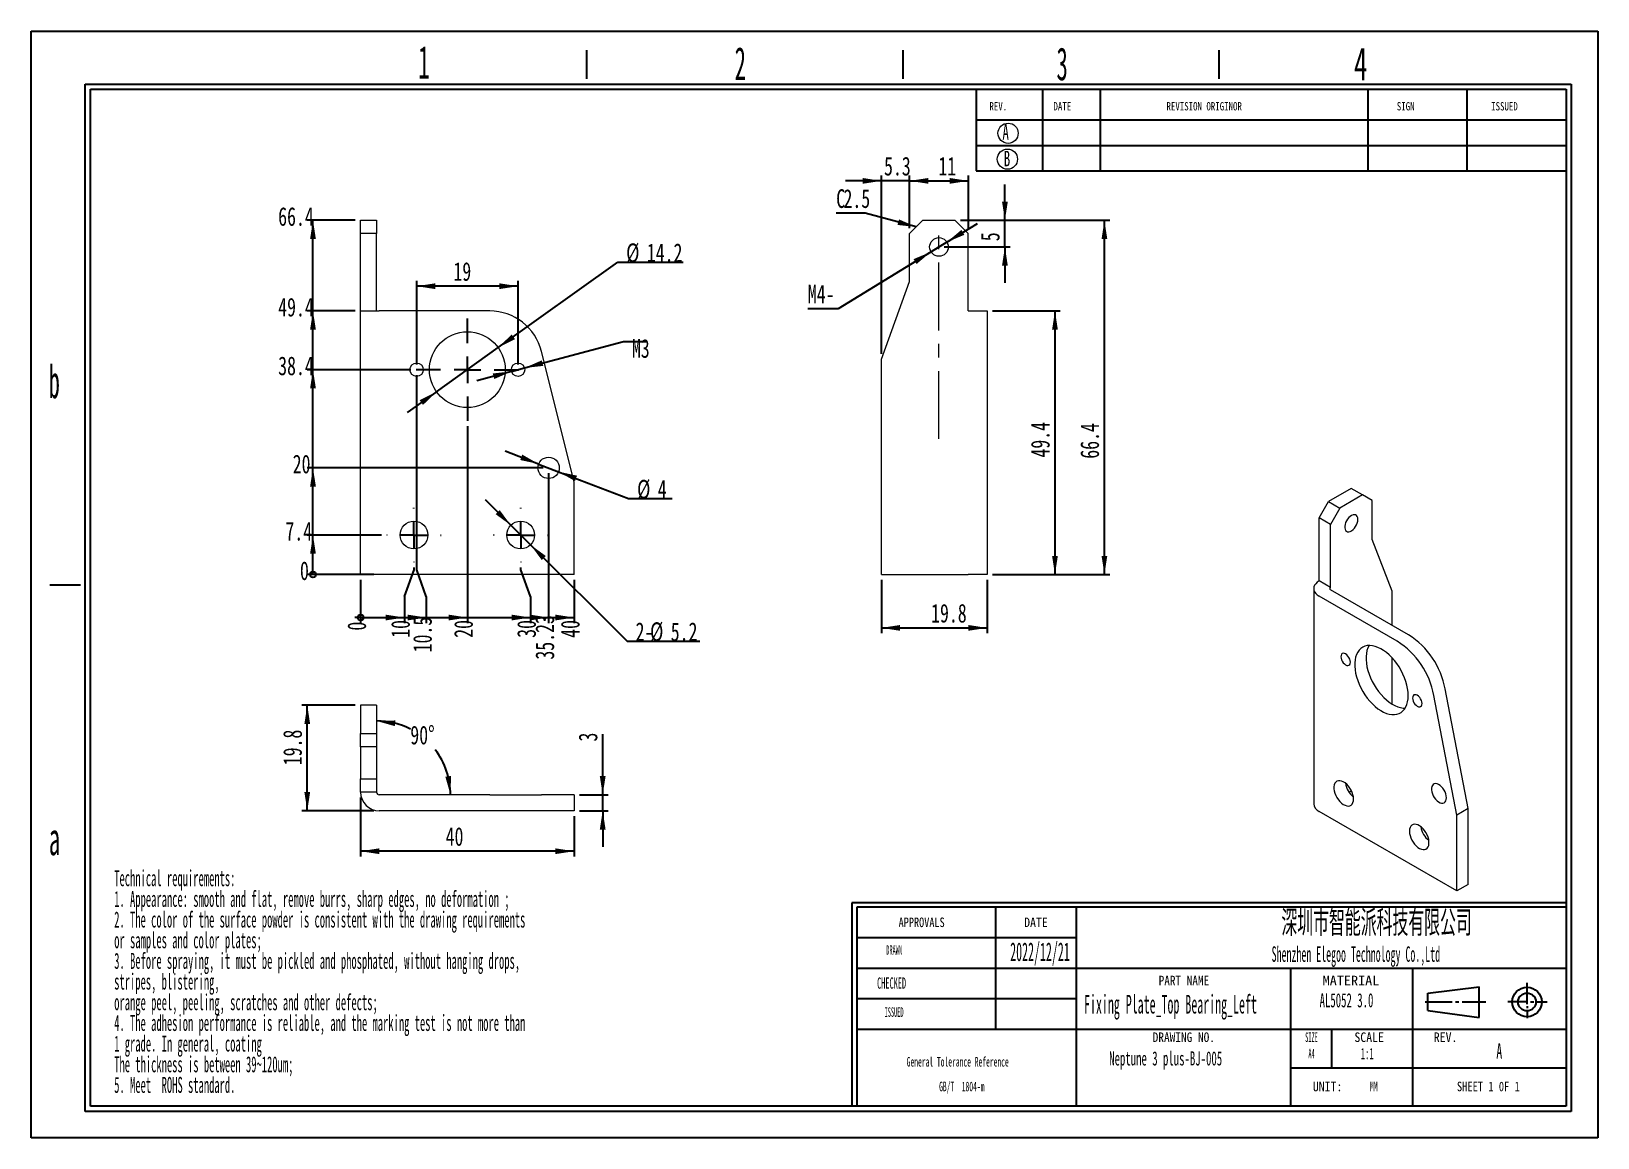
# Model space of a CAD drawing. Header units: millimetres. Extents: x 2 to 295, y 1 to 209.
import ezdxf

# ---------------------------------------------------------------- set-up
doc = ezdxf.new("R2010")
doc.units = ezdxf.units.MM
doc.linetypes.add('CENTERX2', pattern=[20.32, 12.7, -2.54, 2.54, -2.54])
doc.layers.add('SLD-0', color=179, linetype='Continuous')
doc.styles.add('SLDTEXTSTYLE0', font='TXT', dxfattribs={"width": 0.56})
doc.styles.add('SLDTEXTSTYLE1', font='TXT', dxfattribs={"width": 0.469})
doc.styles.add('SLDTEXTSTYLE10', font='TXT', dxfattribs={"width": 1.089})
doc.styles.add('SLDTEXTSTYLE11', font='TXT', dxfattribs={"width": 0.56, "bigfont": 'bigfont'})
doc.styles.add('SLDTEXTSTYLE12', font='TXT', dxfattribs={"width": 0.805625})
doc.styles.add('SLDTEXTSTYLE13', font='TXT', dxfattribs={"width": 0.7})
doc.styles.add('SLDTEXTSTYLE2', font='TXT', dxfattribs={"width": 0.484})
doc.styles.add('SLDTEXTSTYLE3', font='TXT', dxfattribs={"width": 0.40535})
doc.styles.add('SLDTEXTSTYLE4', font='TXT', dxfattribs={"width": 0.6})
doc.styles.add('SLDTEXTSTYLE5', font='TXT', dxfattribs={"width": 0.5025})
doc.styles.add('SLDTEXTSTYLE6', font='TXT', dxfattribs={"width": 0.9075})
doc.styles.add('SLDTEXTSTYLE7', font='TXT', dxfattribs={"width": 0.870455})
doc.styles.add('SLDTEXTSTYLE8', font='TXT', dxfattribs={"width": 0.7865})
doc.styles.add('SLDTEXTSTYLE9', font='TXT', dxfattribs={"width": 0.862222})
doc.dimstyles.new('SLDDIMSTYLE0', dxfattribs={"dimtxt": 3.5, "dimasz": 0.358974, "dimexe": 0, "dimexo": 0.0625, "dimgap": 0.875, "dimtad": 0, "dimtih": 1, "dimtoh": 1, "dimdec": 0, "dimrnd": 1e-09, "dimdsep": 46, "dimtxsty": 'SLDTEXTSTYLE1', "dimblk1": 'ORIGIN', "dimblk2": 'ORIGIN', "dimsah": 1, "dimcen": 0.09, "dimadec": 0, "dimazin": 2, "dimtfac": 1, "dimtdec": 0, "dimtofl": 0, "dimtmove": 0, "dimatfit": 3, "dimldrblk": 'ORIGIN', "dimfxl": 0, "dimfrac": 2, "dimtolj": 1, "dimtzin": 12, "dimarcsym": 0})
doc.dimstyles.new('SLDDIMSTYLE1', dxfattribs={"dimtxt": 3.5, "dimasz": 3.5, "dimexe": 0, "dimexo": 0.0625, "dimgap": 0.875, "dimtad": 0, "dimtih": 1, "dimtoh": 1, "dimrnd": 1e-09, "dimzin": 12, "dimdsep": 46, "dimtxsty": 'SLDTEXTSTYLE1', "dimsah": 1, "dimcen": 0.09, "dimadec": 0, "dimazin": 3, "dimtfac": 1, "dimtofl": 0, "dimtmove": 0, "dimatfit": 3, "dimfxl": 0, "dimfrac": 2, "dimtolj": 1, "dimtzin": 12, "dimarcsym": 0})
doc.dimstyles.new('SLDDIMSTYLE2', dxfattribs={"dimtxt": 3.5, "dimasz": 3.5, "dimexe": 0, "dimexo": 0.0625, "dimgap": 0.875, "dimtad": 0, "dimtih": 1, "dimtoh": 1, "dimrnd": 1e-09, "dimzin": 12, "dimdsep": 46, "dimtxsty": 'SLDTEXTSTYLE1', "dimsah": 1, "dimcen": 0, "dimadec": 0, "dimazin": 3, "dimtfac": 1, "dimtmove": 0, "dimatfit": 3, "dimfxl": 0, "dimfrac": 2, "dimtolj": 1, "dimtzin": 12, "dimarcsym": 0})
doc.dimstyles.new('SLDDIMSTYLE3', dxfattribs={"dimtxt": 3.5, "dimasz": 3.5, "dimexe": 0, "dimexo": 0.0625, "dimgap": 0.875, "dimtad": 2, "dimrnd": 1e-09, "dimzin": 12, "dimdsep": 46, "dimtxsty": 'SLDTEXTSTYLE1', "dimsah": 1, "dimcen": 0.09, "dimadec": 0, "dimazin": 3, "dimtfac": 1, "dimtofl": 0, "dimtmove": 0, "dimatfit": 3, "dimfxl": 0, "dimfrac": 2, "dimtolj": 1, "dimtzin": 12, "dimarcsym": 0})
doc.dimstyles.new('SLDDIMSTYLE4', dxfattribs={"dimtxt": 3.5, "dimasz": 3.5, "dimexe": 0, "dimexo": 0.0625, "dimgap": 0.875, "dimtad": 2, "dimrnd": 1e-09, "dimzin": 12, "dimdsep": 46, "dimtxsty": 'SLDTEXTSTYLE1', "dimsah": 1, "dimcen": 0.09, "dimadec": 0, "dimazin": 3, "dimtfac": 1, "dimtmove": 0, "dimatfit": 0, "dimfxl": 0, "dimfrac": 2, "dimtolj": 1, "dimtzin": 12, "dimarcsym": 0})
doc.dimstyles.new('SLDDIMSTYLE5', dxfattribs={"dimtxt": 3.5, "dimasz": 3.5, "dimexe": 0, "dimexo": 0.0625, "dimgap": 0.875, "dimtad": 0, "dimtih": 1, "dimtoh": 1, "dimdec": 4, "dimzin": 12, "dimdsep": 46, "dimtxsty": 'SLDTEXTSTYLE1', "dimsah": 1, "dimcen": 0.09, "dimadec": 1, "dimazin": 3, "dimtfac": 1, "dimtdec": 1, "dimtofl": 0, "dimtmove": 0, "dimatfit": 3, "dimfxl": 0, "dimfrac": 2, "dimtolj": 1, "dimtzin": 12, "dimarcsym": 0})
doc.dimstyles.new('SLDDIMSTYLE6', dxfattribs={"dimtxt": 3.5, "dimasz": 3.5, "dimexe": 0, "dimexo": 0.0625, "dimgap": 0.875, "dimtad": 0, "dimtih": 1, "dimtoh": 1, "dimrnd": 1e-09, "dimzin": 12, "dimdsep": 46, "dimtxsty": 'SLDTEXTSTYLE1', "dimsah": 1, "dimcen": 0, "dimadec": 0, "dimazin": 3, "dimtfac": 1, "dimtmove": 0, "dimatfit": 3, "dimfxl": 0, "dimfrac": 2, "dimtolj": 1, "dimtzin": 12, "dimarcsym": 0})

# ---------------------------------------------------------------- blocks, each defined once
blk = doc.blocks.new('SW_NOTE_0')
at = {"layer": 'SLD-0', "color": 0, "char_height": 3, "attachment_point": 1, "style": 'SLDTEXTSTYLE2'}
for s, insert in [('Technical requirements:', (0, 3.87)), ('1. Appearance: smooth and flat, remove burrs, sharp edges, no deformation ;', (0, -0.01)), ('2. The color of the surface powder is consistent with the drawing requirements', (0, -3.88)), ('or samples and color plates;', (0, -7.76)), ('3. Before spraying, it must be pickled and phosphated, without hanging drops,', (0, -11.63)), ('stripes, blistering,', (0, -15.51)), ('orange peel, peeling, scratches and other defects;', (0, -19.38)), ('4. The adhesion performance is reliable, and the marking test is not more than', (0, -23.26)), ('1 grade. In general, coating', (0, -27.13)), ('The thickness is between 39~120um;', (0, -31.01)), ('5. Meet  ROHS standard.', (0, -34.88))]:
    blk.add_mtext(s, dxfattribs=dict(at, insert=insert))
blk = doc.blocks.new('SW_NOTE_1')
at = {"layer": 'SLD-0', "color": 0, "char_height": 1.7927, "attachment_point": 2, "style": 'SLDTEXTSTYLE2'}
for s, insert in [('General Tolerance Reference', (12.75, 2.31)), ('GB/T  1804-m', (13.51, -2.32))]:
    blk.add_mtext(s, dxfattribs=dict(at, insert=insert))
blk = doc.blocks.new('_ORIGIN')
at = {"color": 0, "linetype": 'ByBlock', "lineweight": -2}
blk.add_line((0, 0), (-1, 0), dxfattribs=at)
blk.add_circle((0, 0), 0.5, dxfattribs=at)
blk = doc.blocks.new('_D')
at = {"layer": 'SLD-0'}
blk.add_line((65.8, 106.85), (53.3, 106.85), dxfattribs=at)
at = {"layer": 'SLD-0', "xscale": 1.076923076923077, "yscale": 1.076923076923077}
blk.add_blockref('_ORIGIN', (54.37, 106.85), dxfattribs=at)
at = {"layer": 'SLD-0', "insert": (51.93, 109.32), "char_height": 3.5, "attachment_point": 1, "style": 'SLDTEXTSTYLE13'}
blk.add_mtext('0', dxfattribs=at)
blk = doc.blocks.new('_D_1')
at = {"layer": 'SLD-0'}
for p, q in [((67.2, 114.25), (53.3, 114.25)), ((54.37, 106.85), (54.37, 114.25))]:
    blk.add_line(p, q, dxfattribs=at)
blk.add_solid([(54.37, 114.25), (53.83, 110.75), (54.91, 110.75)], dxfattribs=at)
at = {"layer": 'SLD-0', "insert": (49.21, 116.72), "char_height": 3.5, "attachment_point": 1, "style": 'SLDTEXTSTYLE13'}
blk.add_mtext('7.4', dxfattribs=at)
blk = doc.blocks.new('_D_2')
at = {"layer": 'SLD-0'}
for p, q in [((97.52, 126.85), (53.3, 126.85)), ((54.37, 114.25), (54.37, 126.85))]:
    blk.add_line(p, q, dxfattribs=at)
blk.add_solid([(54.37, 126.85), (53.83, 123.35), (54.91, 123.35)], dxfattribs=at)
at = {"layer": 'SLD-0', "insert": (50.57, 129.32), "char_height": 3.5, "attachment_point": 1, "style": 'SLDTEXTSTYLE13'}
blk.add_mtext('20', dxfattribs=at)
blk = doc.blocks.new('_D_3')
at = {"layer": 'SLD-0'}
for p, q in [((72.7, 145.25), (53.3, 145.25)), ((54.37, 126.85), (54.37, 145.25))]:
    blk.add_line(p, q, dxfattribs=at)
blk.add_solid([(54.37, 145.25), (53.83, 141.75), (54.91, 141.75)], dxfattribs=at)
at = {"layer": 'SLD-0', "insert": (47.85, 147.72), "char_height": 3.5, "attachment_point": 1, "style": 'SLDTEXTSTYLE13'}
blk.add_mtext('38.4', dxfattribs=at)
blk = doc.blocks.new('_D_4')
at = {"layer": 'SLD-0'}
for p, q in [((62.3, 156.25), (53.3, 156.25)), ((54.37, 145.25), (54.37, 156.25))]:
    blk.add_line(p, q, dxfattribs=at)
blk.add_solid([(54.37, 156.25), (53.83, 152.75), (54.91, 152.75)], dxfattribs=at)
at = {"layer": 'SLD-0', "insert": (47.85, 158.72), "char_height": 3.5, "attachment_point": 1, "style": 'SLDTEXTSTYLE13'}
blk.add_mtext('49.4', dxfattribs=at)
blk = doc.blocks.new('_D_5')
at = {"layer": 'SLD-0'}
for p, q in [((62.3, 173.25), (53.3, 173.25)), ((54.37, 156.25), (54.37, 173.25))]:
    blk.add_line(p, q, dxfattribs=at)
blk.add_solid([(54.37, 173.25), (53.83, 169.75), (54.91, 169.75)], dxfattribs=at)
at = {"layer": 'SLD-0', "insert": (47.85, 175.72), "char_height": 3.5, "attachment_point": 1, "style": 'SLDTEXTSTYLE13'}
blk.add_mtext('66.4', dxfattribs=at)
blk = doc.blocks.new('_D_6')
at = {"layer": 'SLD-0'}
blk.add_line((63.3, 105.85), (63.3, 97.71), dxfattribs=at)
at = {"layer": 'SLD-0', "xscale": 1.076923076923077, "yscale": 1.076923076923077}
blk.add_blockref('_ORIGIN', (63.3, 98.79), dxfattribs=at)
at = {"layer": 'SLD-0', "insert": (60.82, 96.35), "char_height": 3.5, "attachment_point": 1, "rotation": 90, "style": 'SLDTEXTSTYLE13'}
blk.add_mtext('0', dxfattribs=at)
blk = doc.blocks.new('_D_7')
at = {"layer": 'SLD-0'}
for p, q in [((71.49, 102.71), (73.3, 107.71)), ((73.3, 107.71), (73.3, 108.15)), ((71.49, 102.71), (71.49, 97.71)), ((63.3, 98.79), (71.49, 98.79))]:
    blk.add_line(p, q, dxfattribs=at)
blk.add_solid([(71.49, 98.79), (67.99, 99.33), (67.99, 98.25)], dxfattribs=at)
at = {"layer": 'SLD-0', "insert": (69.01, 94.99), "char_height": 3.5, "attachment_point": 1, "rotation": 90, "style": 'SLDTEXTSTYLE13'}
blk.add_mtext('10', dxfattribs=at)
blk = doc.blocks.new('_D_8')
at = {"layer": 'SLD-0'}
for p, q in [((73.8, 107.71), (73.8, 144.25)), ((75.6, 102.71), (73.8, 107.71)), ((75.6, 102.71), (75.6, 97.71)), ((71.49, 98.79), (75.6, 98.79))]:
    blk.add_line(p, q, dxfattribs=at)
blk.add_solid([(75.6, 98.79), (72.1, 99.33), (72.1, 98.25)], dxfattribs=at)
at = {"layer": 'SLD-0', "insert": (73.13, 92.27), "char_height": 3.5, "attachment_point": 1, "rotation": 90, "style": 'SLDTEXTSTYLE13'}
blk.add_mtext('10.5', dxfattribs=at)
blk = doc.blocks.new('_D_9')
at = {"layer": 'SLD-0'}
for p, q in [((83.3, 134.65), (83.3, 97.71)), ((75.6, 98.79), (83.3, 98.79))]:
    blk.add_line(p, q, dxfattribs=at)
blk.add_solid([(83.3, 98.79), (79.8, 99.33), (79.8, 98.25)], dxfattribs=at)
at = {"layer": 'SLD-0', "insert": (80.82, 94.99), "char_height": 3.5, "attachment_point": 1, "rotation": 90, "style": 'SLDTEXTSTYLE13'}
blk.add_mtext('20', dxfattribs=at)
blk = doc.blocks.new('_D_10')
at = {"layer": 'SLD-0'}
for p, q in [((93.3, 107.71), (93.3, 108.15)), ((95.1, 102.71), (93.3, 107.71)), ((95.1, 102.71), (95.1, 97.71)), ((83.3, 98.79), (95.1, 98.79))]:
    blk.add_line(p, q, dxfattribs=at)
blk.add_solid([(95.1, 98.79), (91.6, 99.33), (91.6, 98.25)], dxfattribs=at)
at = {"layer": 'SLD-0', "insert": (92.63, 94.99), "char_height": 3.5, "attachment_point": 1, "rotation": 90, "style": 'SLDTEXTSTYLE13'}
blk.add_mtext('30', dxfattribs=at)
blk = doc.blocks.new('_D_11')
at = {"layer": 'SLD-0'}
for p, q in [((98.52, 125.85), (98.52, 97.71)), ((95.1, 98.79), (98.52, 98.79))]:
    blk.add_line(p, q, dxfattribs=at)
blk.add_solid([(98.52, 98.79), (95.02, 99.33), (95.02, 98.25)], dxfattribs=at)
at = {"layer": 'SLD-0', "insert": (96.05, 90.91), "char_height": 3.5, "attachment_point": 1, "rotation": 90, "style": 'SLDTEXTSTYLE13'}
blk.add_mtext('35.23', dxfattribs=at)
blk = doc.blocks.new('_D_12')
at = {"layer": 'SLD-0'}
for p, q in [((103.3, 105.85), (103.3, 97.71)), ((98.52, 98.79), (103.3, 98.79))]:
    blk.add_line(p, q, dxfattribs=at)
blk.add_solid([(103.3, 98.79), (99.8, 99.33), (99.8, 98.25)], dxfattribs=at)
at = {"layer": 'SLD-0', "insert": (100.82, 94.99), "char_height": 3.5, "attachment_point": 1, "rotation": 90, "style": 'SLDTEXTSTYLE13'}
blk.add_mtext('40', dxfattribs=at)
blk = doc.blocks.new('_D_13')
at = {"layer": 'SLD-0'}
for p, q in [((89.07, 149.38), (111.48, 165.41)), ((111.48, 165.41), (123.74, 165.41)), ((77.52, 141.12), (89.07, 149.38)), ((77.52, 141.12), (72.05, 137.2))]:
    blk.add_line(p, q, dxfattribs=at)
for points in [[(89.07, 149.38), (92.23, 150.98), (91.6, 151.85)], [(77.52, 141.12), (74.36, 139.52), (74.99, 138.64)]]:
    blk.add_solid(points, dxfattribs=at)
at = {"layer": 'SLD-0', "char_height": 3.5, "attachment_point": 1, "style": 'SLDTEXTSTYLE13'}
for s, insert in [('%%c', (113.06, 168.92)), ('14.2', (116.93, 168.92))]:
    blk.add_mtext(s, dxfattribs=dict(at, insert=insert))
blk = doc.blocks.new('_D_14')
at = {"layer": 'SLD-0'}
for p, q in [((91.45, 116.08), (86.68, 120.84)), ((91.45, 116.08), (95.14, 112.41)), ((95.14, 112.41), (113.23, 94.39)), ((113.23, 94.39), (126.86, 94.39))]:
    blk.add_line(p, q, dxfattribs=at)
for points in [[(91.45, 116.08), (89.35, 118.94), (88.59, 118.17)], [(95.14, 112.41), (97.24, 109.56), (98, 110.33)]]:
    blk.add_solid(points, dxfattribs=at)
at = {"layer": 'SLD-0', "char_height": 3.5, "attachment_point": 1, "style": 'SLDTEXTSTYLE13'}
for s, insert in [('2-', (114.82, 97.89)), ('%%c', (117.54, 97.89)), ('5.2', (121.41, 97.89))]:
    blk.add_mtext(s, dxfattribs=dict(at, insert=insert))
blk = doc.blocks.new('SW_RADIAL_DIMENSION_0')
at = {"layer": 'SLD-0', "color": 0}
for p, q in [((-20.13, -0.89), (-1.59, 4.08)), ((-1.59, 4.08), (2.72, 4.08)), ((-22.55, -1.54), (-29.05, -3.29)), ((-22.55, -1.54), (-20.13, -0.89))]:
    blk.add_line(p, q, dxfattribs=at)
for points in [[(-20.13, -0.89), (-16.61, -0.51), (-16.89, 0.53)], [(-22.55, -1.54), (-26.07, -1.93), (-25.79, -2.97)]]:
    blk.add_solid(points, dxfattribs=at)
at = {"layer": 'SLD-0', "color": 0, "insert": (0, 4.51), "char_height": 3.5, "attachment_point": 1, "style": 'SLDTEXTSTYLE13'}
blk.add_mtext('M3', dxfattribs=at)
blk = doc.blocks.new('_D_15')
at = {"layer": 'SLD-0'}
for p, q in [((73.8, 146.25), (73.8, 161.9)), ((92.8, 146.25), (92.8, 161.9)), ((92.8, 160.9), (73.8, 160.9))]:
    blk.add_line(p, q, dxfattribs=at)
for points in [[(73.8, 160.9), (77.3, 160.36), (77.3, 161.44)], [(92.8, 160.9), (89.3, 161.44), (89.3, 160.36)]]:
    blk.add_solid(points, dxfattribs=at)
at = {"layer": 'SLD-0', "insert": (80.69, 165.41), "char_height": 3.5, "attachment_point": 1, "style": 'SLDTEXTSTYLE13'}
blk.add_mtext('19', dxfattribs=at)
blk = doc.blocks.new('_D_16')
at = {"layer": 'SLD-0'}
for p, q in [((96.66, 127.57), (90.37, 129.98)), ((96.66, 127.57), (100.39, 126.13)), ((100.39, 126.13), (113.52, 121.08)), ((113.52, 121.08), (121.7, 121.08))]:
    blk.add_line(p, q, dxfattribs=at)
for points in [[(96.66, 127.57), (93.58, 129.33), (93.2, 128.32)], [(100.39, 126.13), (103.46, 124.37), (103.85, 125.38)]]:
    blk.add_solid(points, dxfattribs=at)
at = {"layer": 'SLD-0', "char_height": 3.5, "attachment_point": 1, "style": 'SLDTEXTSTYLE13'}
for s, insert in [('%%c', (115.11, 124.59)), ('4', (118.98, 124.59))]:
    blk.add_mtext(s, dxfattribs=dict(at, insert=insert))
blk = doc.blocks.new('SW_CENTERMARKSYMBOL_0')
at = {"layer": 'SLD-0', "color": 0}
for p, q in [((0, 5), (0, 5.1)), ((-5, 0), (-5.1, 0)), ((0, 0), (-2.5, 0)), ((0, 0), (0, 2.5)), ((0, 0), (0, -2.5)), ((0, 0), (2.5, 0)), ((5, 0), (5.1, 0)), ((0, -5), (0, -5.1))]:
    blk.add_line(p, q, dxfattribs=at)
blk = doc.blocks.new('SW_CENTERMARKSYMBOL_1')
at = {"layer": 'SLD-0', "color": 0}
for p, q in [((0, 5), (0, 5.1)), ((-5, 0), (-5.1, 0)), ((0, 0), (-2.5, 0)), ((0, 0), (0, 2.5)), ((0, 0), (0, -2.5)), ((0, 0), (2.5, 0)), ((5, 0), (5.1, 0)), ((0, -5), (0, -5.1))]:
    blk.add_line(p, q, dxfattribs=at)
blk = doc.blocks.new('SW_CENTERMARKSYMBOL_2')
at = {"layer": 'SLD-0', "color": 0}
for p, q in [((0, 5), (0, 9.6)), ((-5, 0), (-9.6, 0)), ((0, 0), (-2.5, 0)), ((0, 0), (0, 2.5)), ((0, 0), (0, -2.5)), ((0, 0), (2.5, 0)), ((5, 0), (9.6, 0)), ((0, -5), (0, -9.6))]:
    blk.add_line(p, q, dxfattribs=at)
blk = doc.blocks.new('_D_17')
at = {"layer": 'SLD-0'}
for p, q in [((62.3, 82.36), (52.3, 82.36)), ((53.3, 62.56), (53.3, 82.36)), ((65.8, 62.56), (52.3, 62.56))]:
    blk.add_line(p, q, dxfattribs=at)
for points in [[(53.3, 82.36), (52.76, 78.86), (53.83, 78.86)], [(53.3, 62.56), (53.83, 66.06), (52.76, 66.06)]]:
    blk.add_solid(points, dxfattribs=at)
at = {"layer": 'SLD-0', "insert": (48.78, 71.11), "char_height": 3.5, "attachment_point": 1, "rotation": 90, "style": 'SLDTEXTSTYLE13'}
blk.add_mtext('19.8', dxfattribs=at)
blk = doc.blocks.new('_D_18')
at = {"layer": 'SLD-0'}
for p, q in [((63.3, 65.06), (63.3, 53.99)), ((103.3, 61.56), (103.3, 53.99)), ((103.3, 54.99), (63.3, 54.99))]:
    blk.add_line(p, q, dxfattribs=at)
for points in [[(63.3, 54.99), (66.8, 54.45), (66.8, 55.53)], [(103.3, 54.99), (99.8, 55.53), (99.8, 54.45)]]:
    blk.add_solid(points, dxfattribs=at)
at = {"layer": 'SLD-0', "insert": (79.23, 59.5), "char_height": 3.5, "attachment_point": 1, "style": 'SLDTEXTSTYLE13'}
blk.add_mtext('40', dxfattribs=at)
blk = doc.blocks.new('_D_19')
at = {"layer": 'SLD-0'}
for p, q in [((108.66, 65.56), (108.66, 76.91)), ((104.3, 65.56), (109.66, 65.56)), ((108.66, 62.56), (108.66, 65.56)), ((104.3, 62.56), (109.66, 62.56)), ((108.66, 62.56), (108.66, 55.83))]:
    blk.add_line(p, q, dxfattribs=at)
for points in [[(108.66, 65.56), (109.2, 69.06), (108.12, 69.06)], [(108.66, 62.56), (108.12, 59.06), (109.2, 59.06)]]:
    blk.add_solid(points, dxfattribs=at)
at = {"layer": 'SLD-0', "insert": (104.15, 75.55), "char_height": 3.5, "attachment_point": 1, "rotation": 90, "style": 'SLDTEXTSTYLE13'}
blk.add_mtext('3', dxfattribs=at)
blk = doc.blocks.new('_D_20')
at = {"layer": 'SLD-0'}
for start, end in [(62.848, 90), (0, 37.6089)]:
    blk.add_arc((66.3, 65.56), 13.85, start, end, dxfattribs=at)
for points in [[(66.3, 79.4), (69.7, 78.44), (69.83, 79.5)], [(80.14, 65.56), (80.24, 69.1), (79.17, 68.96)]]:
    blk.add_solid(points, dxfattribs=at)
at = {"layer": 'SLD-0', "insert": (72.61, 78.52), "char_height": 3.5, "attachment_point": 1, "style": 'SLDTEXTSTYLE13'}
blk.add_mtext('90°', dxfattribs=at)
blk = doc.blocks.new('_D_21')
at = {"layer": 'SLD-0'}
for p, q in [((173.16, 169.16), (178.91, 172.68)), ((170.18, 167.34), (152.77, 156.68)), ((173.16, 169.16), (170.18, 167.34)), ((152.77, 156.68), (147.1, 156.68))]:
    blk.add_line(p, q, dxfattribs=at)
for points in [[(173.16, 169.16), (176.43, 170.53), (175.87, 171.45)], [(170.18, 167.34), (166.91, 165.97), (167.47, 165.05)]]:
    blk.add_solid(points, dxfattribs=at)
at = {"layer": 'SLD-0', "insert": (147.1, 161.19), "char_height": 3.5, "attachment_point": 1, "style": 'SLDTEXTSTYLE13'}
blk.add_mtext('M4-', dxfattribs=at)
blk = doc.blocks.new('_D_22')
at = {"layer": 'SLD-0'}
for p, q in [((175.68, 173.25), (203.68, 173.25)), ((202.68, 106.85), (202.68, 173.25)), ((181.68, 106.85), (203.68, 106.85))]:
    blk.add_line(p, q, dxfattribs=at)
for points in [[(202.68, 173.25), (202.14, 169.75), (203.21, 169.75)], [(202.68, 106.85), (203.21, 110.35), (202.14, 110.35)]]:
    blk.add_solid(points, dxfattribs=at)
at = {"layer": 'SLD-0', "insert": (198.16, 128.56), "char_height": 3.5, "attachment_point": 1, "rotation": 90, "style": 'SLDTEXTSTYLE13'}
blk.add_mtext('66.4', dxfattribs=at)
blk = doc.blocks.new('_D_23')
at = {"layer": 'SLD-0'}
for p, q in [((184.03, 173.25), (184.03, 179.98)), ((175.68, 173.25), (185.03, 173.25)), ((184.03, 168.25), (184.03, 173.25)), ((172.67, 168.25), (185.03, 168.25)), ((184.03, 168.25), (184.03, 161.52))]:
    blk.add_line(p, q, dxfattribs=at)
for points in [[(184.03, 173.25), (184.57, 176.75), (183.49, 176.75)], [(184.03, 168.25), (183.49, 164.75), (184.57, 164.75)]]:
    blk.add_solid(points, dxfattribs=at)
at = {"layer": 'SLD-0', "insert": (179.52, 169.33), "char_height": 3.5, "attachment_point": 1, "rotation": 90, "style": 'SLDTEXTSTYLE13'}
blk.add_mtext('5', dxfattribs=at)
blk = doc.blocks.new('_D_24')
at = {"layer": 'SLD-0'}
for p, q in [((166.18, 171.75), (166.18, 181.64)), ((166.18, 180.64), (177.18, 180.64)), ((177.18, 171.75), (177.18, 181.64))]:
    blk.add_line(p, q, dxfattribs=at)
for points in [[(166.18, 180.64), (169.68, 180.1), (169.68, 181.18)], [(177.18, 180.64), (173.68, 181.18), (173.68, 180.1)]]:
    blk.add_solid(points, dxfattribs=at)
at = {"layer": 'SLD-0', "insert": (171.56, 185.15), "char_height": 3.5, "attachment_point": 1, "style": 'SLDTEXTSTYLE13'}
blk.add_mtext('11', dxfattribs=at)
blk = doc.blocks.new('_D_25')
at = {"layer": 'SLD-0'}
for p, q in [((160.88, 105.85), (160.88, 95.85)), ((180.68, 105.85), (180.68, 95.85)), ((160.88, 96.85), (180.68, 96.85))]:
    blk.add_line(p, q, dxfattribs=at)
for points in [[(160.88, 96.85), (164.38, 96.31), (164.38, 97.39)], [(180.68, 96.85), (177.18, 97.39), (177.18, 96.31)]]:
    blk.add_solid(points, dxfattribs=at)
at = {"layer": 'SLD-0', "insert": (170.2, 101.36), "char_height": 3.5, "attachment_point": 1, "style": 'SLDTEXTSTYLE13'}
blk.add_mtext('19.8', dxfattribs=at)
blk = doc.blocks.new('_D_26')
at = {"layer": 'SLD-0'}
for p, q in [((160.88, 180.64), (154.14, 180.64)), ((160.88, 148.25), (160.88, 181.64)), ((166.18, 180.64), (160.88, 180.64)), ((166.18, 171.75), (166.18, 181.64)), ((166.18, 180.64), (172.91, 180.64))]:
    blk.add_line(p, q, dxfattribs=at)
for points in [[(160.88, 180.64), (157.38, 181.18), (157.38, 180.1)], [(166.18, 180.64), (169.68, 180.1), (169.68, 181.18)]]:
    blk.add_solid(points, dxfattribs=at)
at = {"layer": 'SLD-0', "insert": (161.38, 185.15), "char_height": 3.5, "attachment_point": 1, "style": 'SLDTEXTSTYLE13'}
blk.add_mtext('5.3', dxfattribs=at)
blk = doc.blocks.new('_D_27')
at = {"layer": 'SLD-0'}
for p, q in [((181.68, 156.25), (194.41, 156.25)), ((193.41, 156.25), (193.41, 106.85)), ((181.68, 106.85), (194.41, 106.85))]:
    blk.add_line(p, q, dxfattribs=at)
for points in [[(193.41, 156.25), (192.87, 152.75), (193.95, 152.75)], [(193.41, 106.85), (193.95, 110.35), (192.87, 110.35)]]:
    blk.add_solid(points, dxfattribs=at)
at = {"layer": 'SLD-0', "insert": (188.9, 128.78), "char_height": 3.5, "attachment_point": 1, "rotation": 90, "style": 'SLDTEXTSTYLE13'}
blk.add_mtext('49.4', dxfattribs=at)
blk = doc.blocks.new('SW_CHAMFER_DIMENSION_0')
at = {"layer": 'SLD-0', "color": 0}
for p, q in [((5.44, 0), (0, 0)), ((15, -2.56), (5.44, 0))]:
    blk.add_line(p, q, dxfattribs=at)
blk.add_solid([(15, -2.56), (11.76, -1.14), (11.48, -2.18)], dxfattribs=at)
at = {"layer": 'SLD-0', "color": 0, "char_height": 3.5, "attachment_point": 1, "style": 'SLDTEXTSTYLE13'}
for s, insert in [('C', (0, 4.51)), ('2.5', (1.36, 4.51))]:
    blk.add_mtext(s, dxfattribs=dict(at, insert=insert))

msp = doc.modelspace()

# ---------------------------------------------------------------- linework, layer by layer
at = {"color": 7, "linetype": 'Continuous', "lineweight": 15}
for p, q in [((63.29525, 173.24972), (66.29525, 173.24972)), ((63.29525, 170.74972), (63.29525, 173.24972)), ((66.29525, 173.24972), (66.29525, 170.74972)), ((168.675, 173.24972), (166.175, 170.74972)), ((168.675, 173.24972), (174.675, 173.24972)), ((177.175, 170.74972), (174.675, 173.24972)), ((66.29525, 170.74972), (63.29525, 170.74972)), ((63.29525, 156.24972), (63.29525, 170.74972)), ((66.29525, 156.24972), (66.29525, 170.74972)), ((166.175, 161.74972), (166.175, 170.74972)), ((177.175, 156.24972), (177.175, 170.74972)), ((160.875, 147.24972), (166.175, 161.74972)), ((63.29525, 106.84972), (63.29525, 156.24972)), ((63.29525, 156.24972), (66.79525, 156.24972)), ((87.48749, 156.24972), (66.79525, 156.24972)), ((177.175, 156.24972), (180.675, 156.24972)), ((180.675, 156.24972), (180.675, 106.84972)), ((103.29525, 124.24972), (97.18891, 148.67507)), ((160.875, 106.84972), (160.875, 147.24972)), ((103.29525, 106.84972), (103.29525, 124.24972)), ((242.92638, 117.48189), (244.69415, 120.54375)), ((248.93679, 122.99297), (244.69415, 120.54375)), ((244.69415, 120.54375), (246.81547, 119.31914)), ((251.05811, 121.76836), (246.81547, 119.31914)), ((251.05811, 121.76836), (248.93679, 122.99297)), ((252.82587, 120.74752), (251.05811, 121.76836)), ((252.82587, 113.39865), (252.82587, 120.74752)), ((245.0477, 116.25727), (242.92638, 117.48189)), ((242.92638, 105.64204), (242.92638, 117.48189)), ((246.81547, 119.31914), (245.0477, 116.25727)), ((245.0477, 104.41743), (245.0477, 116.25727)), ((256.57354, 103.72229), (252.82587, 113.39865)), ((66.79525, 106.84972), (63.29525, 106.84972)), ((103.29525, 106.84972), (66.79525, 106.84972)), ((160.875, 106.84972), (177.175, 106.84972)), ((180.675, 106.84972), (177.175, 106.84972)), ((241.90125, 104.21333), (241.90125, 63.87621)), ((245.0477, 104.41743), (242.92638, 105.64204)), ((257.558, 94.33796), (242.92638, 102.78461)), ((259.67932, 95.56257), (245.0477, 104.00923)), ((256.57354, 97.3555), (256.57354, 103.72229)), ((256.57354, 82.57841), (256.57354, 91.2519)), ((270.8571, 62.98047), (266.53926, 85.41741)), ((66.29525, 82.35723), (63.29525, 82.35723)), ((63.29525, 82.35723), (63.29525, 77.05723)), ((66.29525, 82.35723), (66.29525, 77.05723)), ((268.73578, 61.75586), (264.41794, 84.19279)), ((63.29525, 77.05723), (66.29525, 77.05723)), ((63.29525, 74.55723), (63.29525, 77.05723)), ((66.29525, 77.05723), (66.29525, 74.55723)), ((66.29525, 74.55723), (63.29525, 74.55723)), ((63.29525, 74.55723), (63.29525, 68.55723)), ((66.29525, 74.55723), (66.29525, 68.55723)), ((63.29525, 68.55723), (66.29525, 68.55723)), ((63.29525, 66.05723), (63.29525, 68.55723)), ((66.29525, 68.55723), (66.29525, 66.05723)), ((66.29525, 66.05723), (63.29525, 66.05723)), ((87.48749, 65.55723), (66.79525, 65.55723)), ((87.48749, 65.55723), (97.18891, 65.55723)), ((103.29525, 65.55723), (97.18891, 65.55723)), ((103.29525, 65.55723), (103.29525, 62.55723)), ((248.49337, 66.06946), (248.95674, 66.33696)), ((87.48749, 62.55723), (66.79525, 62.55723)), ((97.18891, 62.55723), (87.48749, 62.55723)), ((103.29525, 62.55723), (97.18891, 62.55723)), ((268.73578, 47.54805), (242.92638, 62.4475)), ((270.8571, 62.98047), (268.73578, 61.75586)), ((268.73578, 47.54805), (268.73578, 61.75586)), ((270.8571, 48.77266), (270.8571, 62.98047)), ((270.8571, 48.77266), (268.73578, 47.54805))]:
    msp.add_line(p, q, dxfattribs=at)
at = {"color": 7, "linetype": 'Continuous', "lineweight": 15, "flags": 128}
for points in [[(250.17667, 117.17681), (250.14774, 117.46729), (250.0623, 117.71079), (249.92435, 117.89591), (249.74033, 118.01401), (249.51886, 118.05956), (249.27028, 118.03043), (249.00623, 117.92798), (248.73904, 117.75701), (248.48121, 117.5255), (248.2448, 117.24429), (248.04086, 116.92652), (247.87893, 116.58705), (247.76657, 116.24176), (247.70905, 115.90678), (247.70905, 115.59779), (247.76657, 115.32923), (247.87893, 115.11365), (248.04086, 114.96115), (248.2448, 114.87884), (248.48121, 114.87059), (248.73904, 114.93676), (249.00623, 115.07428), (249.27028, 115.27671), (249.51886, 115.53458), (249.74033, 115.83583), (249.92435, 116.16639), (250.0623, 116.51079), (250.14774, 116.85293), (250.17667, 117.17681)], [(242.92638, 105.64204), (242.56969, 105.40095), (242.28273, 105.13062), (242.07256, 104.8377), (241.94434, 104.52941), (241.90125, 104.21333), (241.94434, 103.89725), (242.07256, 103.58896), (242.28273, 103.29604), (242.56969, 103.0257), (242.92638, 102.78461)], [(248.76001, 90.43498), (248.72989, 90.71654), (248.64159, 91.01368), (248.50113, 91.30616), (248.31807, 91.57404), (248.10489, 91.79907), (247.87613, 91.96591), (247.64736, 92.0632), (247.43419, 92.0843), (247.25113, 92.02777), (247.11066, 91.89747), (247.02236, 91.70228), (246.99224, 91.45549), (247.02236, 91.17394), (247.11066, 90.87679), (247.25113, 90.58432), (247.43419, 90.31643), (247.64736, 90.0914), (247.87613, 89.92456), (248.10489, 89.82728), (248.31807, 89.80618), (248.50113, 89.86271), (248.64159, 89.99301), (248.72989, 90.1882), (248.76001, 90.43498)], [(259.6141, 84.16905), (259.58566, 84.8017), (259.50065, 85.46002), (259.36005, 86.13655), (259.16545, 86.82363), (258.91904, 87.51346), (258.62362, 88.19824), (258.28254, 88.87021), (257.89967, 89.52175), (257.47934, 90.14548), (257.02631, 90.73434), (256.54572, 91.28164), (256.04301, 91.78119), (255.52388, 92.22734), (254.9942, 92.61502), (254.45999, 92.93984), (253.9273, 93.19812), (253.40215, 93.38694), (252.89051, 93.50415), (252.39816, 93.54843), (251.93069, 93.51928), (251.49338, 93.41702), (251.09121, 93.24282), (250.72872, 92.99865), (250.41002, 92.68728), (250.13873, 92.31222), (249.91791, 91.87774), (249.75006, 91.38876), (249.6371, 90.85081), (249.5803, 90.26999), (249.5803, 89.65289), (249.6371, 89.00649), (249.75006, 88.33812), (249.91791, 87.65534), (250.13873, 86.96591), (250.41002, 86.27762), (250.72872, 85.59829), (251.09121, 84.93559), (251.49338, 84.29705), (251.93069, 83.6899), (252.39816, 83.12102), (252.89051, 82.59684), (253.40215, 82.12332), (253.9273, 81.70582), (254.45999, 81.34907), (254.9942, 81.0571), (255.52388, 80.83323), (256.04301, 80.68), (256.54572, 80.59914), (257.02631, 80.59156), (257.47934, 80.65736), (257.89967, 80.79579), (258.28254, 81.00527), (258.62362, 81.28344), (258.91904, 81.62714), (259.16545, 82.03248), (259.36005, 82.49487), (259.50065, 83.00906), (259.58566, 83.56924), (259.6141, 84.16905)], [(252.2667, 93.54773), (252.26005, 93.53683), (252.03923, 93.10235), (251.87138, 92.61337), (251.75842, 92.07542), (251.70162, 91.4946), (251.70162, 90.8775), (251.75842, 90.2311), (251.87138, 89.56273), (252.03923, 88.87996), (252.26005, 88.19052), (252.53134, 87.50224), (252.85004, 86.8229), (253.21253, 86.16021), (253.61471, 85.52167), (254.05201, 84.91451), (254.51948, 84.34563), (255.01183, 83.82146), (255.52347, 83.34794), (256.04862, 82.93043), (256.58131, 82.57368), (257.11552, 82.28171), (257.6452, 82.05785), (258.16433, 81.90461), (258.66704, 81.82375), (259.0419, 81.81148)], [(262.19504, 82.67911), (262.16492, 82.96066), (262.07662, 83.2578), (261.93616, 83.55028), (261.7531, 83.81816), (261.53992, 84.04319), (261.31116, 84.21004), (261.08239, 84.30732), (260.86921, 84.32842), (260.68616, 84.27189), (260.54569, 84.14159), (260.45739, 83.9464), (260.42727, 83.69962), (260.45739, 83.41806), (260.54569, 83.12092), (260.68616, 82.82844), (260.86921, 82.56056), (261.08239, 82.33553), (261.31116, 82.16868), (261.53992, 82.0714), (261.7531, 82.0503), (261.93616, 82.10683), (262.07662, 82.23713), (262.16492, 82.43232), (262.19504, 82.67911)], [(249.36105, 64.77524), (249.33151, 65.17138), (249.24382, 65.58889), (249.10081, 66.01436), (248.90708, 66.43412), (248.66885, 66.83468), (248.39377, 67.20315), (248.09069, 67.5277), (247.76936, 67.7979), (247.44009, 68.00506), (247.11347, 68.14252), (246.80001, 68.20587), (246.50976, 68.19306), (246.25207, 68.10452), (246.03521, 67.94308), (245.86616, 67.71394), (245.75035, 67.42446), (245.6915, 67.08394), (245.6915, 66.70333), (245.75035, 66.29486), (245.86616, 65.87166), (246.03521, 65.44734), (246.25207, 65.03552), (246.50976, 64.64945), (246.80001, 64.30154), (247.11347, 64.00296), (247.44009, 63.76332), (247.76936, 63.59032), (248.09069, 63.48951), (248.39377, 63.46413), (248.66885, 63.51501), (248.90708, 63.64051), (249.10081, 63.83659), (249.24382, 64.09695), (249.33151, 64.41322), (249.36105, 64.77524)], [(266.7749, 65.01086), (266.74595, 65.35631), (266.66028, 65.72104), (266.52142, 66.09012), (266.33503, 66.44844), (266.10875, 66.78132), (265.85185, 67.07515), (265.57483, 67.31789), (265.28905, 67.4996), (265.00621, 67.61285), (264.73787, 67.653), (264.49503, 67.6184), (264.28764, 67.51047), (264.12417, 67.33363), (264.01132, 67.09512), (263.95372, 66.8047), (263.95372, 66.47427), (264.01132, 66.11735), (264.12417, 65.74855), (264.28764, 65.38298), (264.49503, 65.03559), (264.73787, 64.72062), (265.00621, 64.45095), (265.28905, 64.23763), (265.57483, 64.08939), (265.85185, 64.0123), (266.10875, 64.00951), (266.33503, 64.08114), (266.52142, 64.22426), (266.66028, 64.43301), (266.74595, 64.69883), (266.7749, 65.01086)], [(259.82623, 58.73382), (259.85578, 58.33769), (259.94346, 57.92018), (260.08647, 57.4947), (260.2802, 57.07494), (260.51844, 56.67439), (260.79351, 56.30591), (261.09659, 55.98136), (261.41792, 55.71117), (261.74719, 55.50401), (262.07381, 55.36655), (262.38728, 55.3032), (262.67752, 55.31601), (262.93521, 55.40455), (263.15207, 55.56599), (263.32112, 55.79513), (263.43693, 56.08461), (263.49579, 56.42513), (263.49579, 56.80574), (263.43693, 57.21421), (263.32112, 57.63741), (263.15207, 58.06173), (262.93521, 58.47355), (262.67752, 58.85961), (262.38728, 59.20753), (262.07381, 59.5061), (261.74719, 59.74575), (261.41792, 59.91875), (261.09659, 60.01956), (260.79351, 60.04493), (260.51844, 59.99406), (260.2802, 59.86856), (260.08647, 59.67248), (259.94346, 59.41212), (259.85578, 59.09585), (259.82623, 58.73382)]]:
    msp.add_lwpolyline(points, dxfattribs=at)
at = {"color": 7, "linetype": 'Continuous', "lineweight": 15}
for centre, radius in [((171.67154, 168.24972), 1.75), ((83.29525, 145.24972), 7.1), ((73.79525, 145.24972), 1.25), ((92.79525, 145.24972), 1.25), ((98.52214, 126.84972), 2), ((73.29525, 114.24972), 2.6), ((93.29525, 114.24972), 2.6)]:
    msp.add_circle(centre, radius, dxfattribs=at)
for centre, radius, start, end in [((87.48749, 146.24972), 10, 14.0362435, 90), ((245.12516, 104.21333), 0.21831, 110.7834208, 249.2165792), ((249.08835, 81.21911), 15.61535, 10.9780792, 57.1533435), ((251.20967, 82.44372), 15.61535, 10.9780792, 57.1533435), ((251.9487, 68.39172), 4.16674, 188.8448518, 231.1497717), ((66.79525, 66.05723), 3.5, 180, 270), ((66.79525, 66.05723), 0.5, 180, 270), ((243.63798, 64.04021), 1.74445, 185.3944478, 245.9256932), ((266.08834, 60.2262), 4.16405, 188.8305371, 231.1640863)]:
    msp.add_arc(centre, radius, start, end, dxfattribs=at)
at = {"layer": 'SLD-0'}
for p, q in [((1.59068, 208.67374), (295.10656, 208.67374)), ((1.59068, 1.29378), (1.59068, 208.67374)), ((295.10656, 208.67374), (295.10656, 1.29378)), ((12.67482, 7.21892), (12.67482, 197.81098)), ((12.67482, 197.81098), (289.18142, 197.81098)), ((252.01742, 197.81098), (252.01742, 182.51367)), ((270.59942, 197.81098), (270.59942, 182.51367)), ((289.18142, 197.81098), (289.18142, 7.21892)), ((289.18142, 7.21892), (12.67482, 7.21892)), ((295.10656, 1.29378), (1.59068, 1.29378))]:
    msp.add_line(p, q, dxfattribs=at)
at = {"layer": 'SLD-0', "color": 6, "linetype": 'Continuous'}
for p, q in [((105.70104, 199.78603), (105.70104, 205.16949)), ((164.95246, 199.78603), (164.95246, 205.16949)), ((224.20387, 199.78603), (224.20387, 205.16949)), ((11.6873, 6.2314), (11.6873, 198.7985)), ((11.6873, 198.7985), (290.16894, 198.7985)), ((290.16894, 198.7985), (290.16894, 6.2314)), ((10.80456, 104.8527), (5.06807, 104.8527)), ((290.16894, 6.2314), (11.6873, 6.2314))]:
    msp.add_line(p, q, dxfattribs=at)
at = {"layer": 'SLD-0', "color": 179, "linetype": 'Continuous'}
for p, q in [((178.65881, 197.81098), (178.65881, 182.51367)), ((191.05019, 197.81098), (191.05019, 182.51367)), ((201.88631, 197.81098), (201.88631, 182.51367)), ((178.65881, 192.07449), (289.18142, 192.07449)), ((178.65881, 187.29408), (289.18142, 187.29408)), ((178.65881, 182.51367), (289.18142, 182.51367)), ((289.18142, 45.32937), (155.32994, 45.32937)), ((155.32994, 45.32937), (155.32994, 7.21892)), ((289.18142, 44.50612), (156.28602, 44.50612)), ((156.28602, 44.50612), (156.28602, 7.21892)), ((182.28076, 44.50612), (182.28076, 21.56015)), ((197.39755, 44.50612), (197.39755, 7.21892)), ((197.39755, 38.76963), (156.28602, 38.76963)), ((289.18142, 33.03313), (156.28602, 33.03313)), ((237.55299, 33.03313), (237.55299, 7.21892)), ((260.49896, 7.21892), (260.49896, 33.03313)), ((263.2552, 28.35384), (272.88795, 29.53819)), ((272.88795, 23.84606), (272.88795, 29.53819)), ((281.86932, 26.34954), (281.86932, 30.31633)), ((197.39755, 27.29664), (156.28602, 27.29664)), ((262.78561, 26.73278), (267.83012, 26.73278)), ((263.2552, 25.10642), (263.2552, 28.35384)), ((268.46068, 26.73278), (269.09124, 26.73278)), ((269.72181, 26.73278), (274.13575, 26.73278)), ((281.86932, 26.73278), (278.26838, 26.73278)), ((282.49989, 26.73278), (283.13045, 26.73278)), ((283.76101, 26.73278), (285.6527, 26.73278)), ((263.2552, 25.10642), (272.88795, 23.84606)), ((281.86932, 25.96629), (281.86932, 25.58305)), ((281.86932, 25.19981), (281.86932, 23.66685)), ((289.18142, 21.56015), (156.28602, 21.56015)), ((245.20165, 21.56015), (245.20165, 14.38954)), ((237.55299, 14.38954), (289.18142, 14.38954))]:
    msp.add_line(p, q, dxfattribs=at)
at = {"layer": 'SLD-0', "linetype": 'CENTERX2', "lineweight": 0}
msp.add_line((171.675, 132.29972), (171.675, 172.74972), dxfattribs=at)
at = {"layer": 'SLD-0', "lineweight": 0}
for centre in [(184.62211, 189.56356), (184.49936, 184.71491)]:
    msp.add_circle(centre, 1.89438, dxfattribs=at)
at = {"layer": 'SLD-0', "color": 179, "linetype": 'Continuous'}
for radius in [2.77145, 1.66896]:
    msp.add_circle((281.86932, 26.73278), radius, dxfattribs=at)

# ---------------------------------------------------------------- block references
at = {"layer": 'SLD-0'}
for name, p in [('SW_CHAMFER_DIMENSION_0', (152.42254, 174.56078)), ('SW_CENTERMARKSYMBOL_2', (83.29525, 145.24972)), ('SW_RADIAL_DIMENSION_0', (114.13555, 146.46841)), ('SW_CENTERMARKSYMBOL_0', (73.29525, 114.24972)), ('SW_CENTERMARKSYMBOL_1', (93.29525, 114.24972))]:
    msp.add_blockref(name, p, dxfattribs=at)
at = {"layer": 'SLD-0', "color": 5}
msp.add_blockref('SW_NOTE_0', (17.12172, 47.5676), dxfattribs=at)
at = {"layer": 'SLD-0', "color": 179}
msp.add_blockref('SW_NOTE_1', (162.43788, 14.11087), dxfattribs=at)

# ---------------------------------------------------------------- texts
at = {"layer": 'SLD-0'}
for s, insert, char_height, attachment_point, style in [('1', (74.11098, 205.97118), 6.17202, 1, 'SLDTEXTSTYLE5'), ('2', (133.38806, 205.72756), 6.17202, 1, 'SLDTEXTSTYLE5'), ('3', (193.70665, 205.6655), 6.17202, 1, 'SLDTEXTSTYLE5'), ('4', (249.44054, 205.65931), 6.17202, 1, 'SLDTEXTSTYLE4'), ('A', (183.57784, 191.28619), 2.90344, 1, 'SLDTEXTSTYLE4'), ('B', (183.83189, 186.27119), 2.90344, 1, 'SLDTEXTSTYLE4'), ('b', (4.83464, 146.09178), 6.17202, 1, 'SLDTEXTSTYLE5'), ('a', (4.87979, 60.42344), 6.17202, 1, 'SLDTEXTSTYLE5'), ('\\M+1905B圳\\M+18E73\\M+19271\\M+1945C\\M+19468\\M+189C8\\M+18B5A\\M+1974C\\M+18CC0\\M+18CF6\\M+18E69', (253.67564, 43.94295), 4.8280804, 2, 'SLDTEXTSTYLE11'), ('2022/12/21', (185.01783, 37.89544), 3.5, 1, 'SLDTEXTSTYLE1'), ('Fixing Plate_Top Bearing_Left', (198.86202, 28.06601), 3.5, 1, 'SLDTEXTSTYLE1'), ('AL5052 3.0', (248.03982, 28.37446), 2.645833, 2, 'SLDTEXTSTYLE0'), ('A', (276.11391, 18.99535), 2.91042, 1, 'SLDTEXTSTYLE0'), ('Neptune 3 plus-BJ-005', (214.15941, 17.47635), 2.6458333, 2, 'SLDTEXTSTYLE0')]:
    msp.add_mtext(s, dxfattribs=dict(at, insert=insert, char_height=char_height, attachment_point=attachment_point, style=style))
at = {"layer": 'SLD-0', "color": 179}
for s, insert, char_height, attachment_point, style in [('REV.', (181.12883, 195.40006), 1.553633, 1, 'SLDTEXTSTYLE8'), ('DATE', (193.12647, 195.40006), 1.553633, 1, 'SLDTEXTSTYLE8'), ('REVISION ORIGINOR', (214.30816, 195.40006), 1.5536332, 1, 'SLDTEXTSTYLE8'), ('SIGN', (257.46638, 195.40006), 1.553633, 1, 'SLDTEXTSTYLE8'), ('ISSUED', (275.14813, 195.40006), 1.553633, 1, 'SLDTEXTSTYLE8'), ('APPROVALS', (168.42656, 42.5627), 1.792654, 2, 'SLDTEXTSTYLE8'), ('DATE', (189.84959, 42.5627), 1.792654, 2, 'SLDTEXTSTYLE6'), ('DRAWN', (163.27354, 37.37669), 1.792654, 2, 'SLDTEXTSTYLE3'), ('Shenzhen Elegoo Technology Co.,Ltd', (249.7983, 37.16468), 2.9104167, 2, 'SLDTEXTSTYLE1'), ('CHECKED', (162.79248, 31.33504), 2.116667, 2, 'SLDTEXTSTYLE1'), ('PART NAME', (217.57083, 31.64543), 1.792654, 2, 'SLDTEXTSTYLE9'), ('MATERIAL', (248.88016, 31.64543), 1.792654, 2, 'SLDTEXTSTYLE10'), ('ISSUED', (163.26205, 25.73742), 1.792654, 2, 'SLDTEXTSTYLE3'), ('DRAWING NO.', (217.55527, 21.02156), 1.7926537, 2, 'SLDTEXTSTYLE7'), ('SIZE', (241.47889, 21.02156), 1.792654, 2, 'SLDTEXTSTYLE3'), ('SCALE', (252.28894, 21.02156), 1.792654, 2, 'SLDTEXTSTYLE6'), ('REV.', (266.61015, 21.02156), 1.792654, 2, 'SLDTEXTSTYLE6'), ('A4', (241.48981, 17.95313), 1.792654, 2, 'SLDTEXTSTYLE3'), ('1:1', (251.93001, 18.12062), 2.116667, 2, 'SLDTEXTSTYLE0'), ('UNIT:', (244.49869, 11.7907), 1.792654, 2, 'SLDTEXTSTYLE6'), ('MM', (253.16086, 11.7907), 1.792654, 2, 'SLDTEXTSTYLE2'), ('SHEET 1 0F 1', (274.61997, 11.7907), 1.7926537, 2, 'SLDTEXTSTYLE12')]:
    msp.add_mtext(s, dxfattribs=dict(at, insert=insert, char_height=char_height, attachment_point=attachment_point, style=style))

# ---------------------------------------------------------------- dimensions: what is measured, and where the dimension line sits
at = {"layer": 'SLD-0'}
for base, p1, p2, dimstyle, picture, middle in [((160.875, 180.64203), (166.175, 170.74972), (160.875, 147.24972), 'SLDDIMSTYLE4', '_D_26', (163.41993, 180.64203)), ((177.175, 180.64203), (166.175, 170.74972), (177.175, 170.74972), 'SLDDIMSTYLE3', '_D_24', (172.92438, 180.64203)), ((73.79525, 160.8987), (92.79525, 145.24972), (73.79525, 145.24972), 'SLDDIMSTYLE3', '_D_15', (82.05359, 160.8987)), ((180.675, 96.84972), (160.875, 106.84972), (180.675, 106.84972), 'SLDDIMSTYLE4', '_D_25', (172.92438, 96.84972))]:
    dim = msp.add_linear_dim(base=base, p1=p1, p2=p2, dimstyle=dimstyle, dxfattribs=at)
    dim.commit()
    dim.dimension.update_dxf_attribs({"geometry": picture, "text_midpoint": middle, "dimtype": 160})
for base, p1, p2, angle, dimstyle, picture, middle in [((184.02807, 173.24972), (171.67154, 168.24972), (174.675, 173.24972), 90, 'SLDDIMSTYLE4', '_D_23', (184.02807, 170.00944)), ((202.675, 173.24972), (180.675, 106.84972), (174.675, 173.24972), 90, 'SLDDIMSTYLE3', '_D_22', (202.675, 131.28665)), ((193.40788, 106.84972), (180.675, 156.24972), (180.675, 106.84972), 90, 'SLDDIMSTYLE3', '_D_27', (193.40788, 131.50625)), ((53.29525, 82.35723), (66.79525, 62.55723), (63.29525, 82.35723), 90, 'SLDDIMSTYLE4', '_D_17', (53.29525, 73.82947)), ((108.66137, 65.55723), (103.29525, 62.55723), (103.29525, 65.55723), 90, 'SLDDIMSTYLE4', '_D_19', (108.66137, 76.2305)), ((63.29525, 54.99113), (103.29525, 62.55723), (63.29525, 66.05723), 0, 'SLDDIMSTYLE3', '_D_18', (80.58934, 54.99113))]:
    dim = msp.add_linear_dim(base=base, p1=p1, p2=p2, angle=angle, dimstyle=dimstyle, dxfattribs=at)
    dim.commit()
    dim.dimension.update_dxf_attribs({"geometry": picture, "text_midpoint": middle, "dimtype": 160})
for feature_location, offset, dtype, origin, dimstyle, picture, middle in [((63.29525, 173.24972), (-10, 0), 0, (66.79525, 106.84972), 'SLDDIMSTYLE1', '_D_5', (50.57303, 173.24972)), ((63.29525, 156.24972), (-10, 0), 0, (66.79525, 106.84972), 'SLDDIMSTYLE1', '_D_4', (50.57303, 156.24972)), ((73.69525, 145.24972), (-20.4, 0), 0, (66.79525, 106.84972), 'SLDDIMSTYLE1', '_D_3', (50.57303, 145.24972)), ((73.79525, 145.24972), (1.80717, -47.53663), 1, (63.29525, 106.84972), 'SLDDIMSTYLE1', '_D_8', (75.60242, 94.99086)), ((83.29525, 135.64972), (0, -37.93663), 1, (63.29525, 106.84972), 'SLDDIMSTYLE1', '_D_9', (83.29525, 96.35197)), ((98.52214, 126.84972), (-45.22689, 0), 0, (66.79525, 106.84972), 'SLDDIMSTYLE1', '_D_2', (51.93414, 126.84972)), ((98.52214, 126.84972), (0, -29.13663), 1, (63.29525, 106.84972), 'SLDDIMSTYLE1', '_D_11', (98.52214, 94.31031)), ((68.19525, 114.24972), (-14.9, 0), 0, (66.79525, 106.84972), 'SLDDIMSTYLE1', '_D_1', (51.25358, 114.24972)), ((66.795250508, 106.8497175469), (-13.5, 0), 0, (66.795250508, 106.8497175469), 'SLDDIMSTYLE0', '_D', (52.6146949767, 106.8497175469)), ((73.29525, 109.14972), (-1.80717, -11.43663), 1, (63.29525, 106.84972), 'SLDDIMSTYLE1', '_D_7', (71.48808, 96.35197)), ((93.29525, 109.14972), (1.80717, -11.43663), 1, (63.29525, 106.84972), 'SLDDIMSTYLE1', '_D_10', (95.10242, 96.35197)), ((63.295250508, 106.8497175469), (0, -9.1366348058), 1, (63.295250508, 106.8497175469), 'SLDDIMSTYLE0', '_D_6', (63.295250508, 97.0325272098)), ((103.29525, 106.84972), (0, -9.13663), 1, (63.29525, 106.84972), 'SLDDIMSTYLE1', '_D_12', (103.29525, 96.35197))]:
    dim = msp.add_ordinate_dim(feature_location=feature_location, offset=offset, dtype=dtype, origin=origin, dimstyle=dimstyle, dxfattribs=at)
    dim.commit()
    dim.dimension.update_dxf_attribs({"geometry": picture, "text_midpoint": middle})
dim = msp.add_diameter_dim_2p(p1=(170.17888, 167.33622), p2=(173.1642, 169.16321), text='M4-', dimstyle='SLDDIMSTYLE6', override={"dimpost": '<>'}, dxfattribs=at)
dim.commit()
dim.dimension.update_dxf_attribs({"geometry": '_D_21', "text_midpoint": (149.14476, 158.71756), "dimtype": 163})
for p1, p2, text, picture, middle in [((89.06987, 149.38055), (77.52063, 141.11889), '<> ', '_D_13', (118.40174, 166.94197)), ((100.38896, 126.13207), (96.65533, 127.56737), '<> ', '_D_16', (118.40174, 122.61789)), ((95.13719, 112.41471), (91.45331, 116.08473), '2-<> ', '_D_14', (120.84054, 95.91829))]:
    dim = msp.add_diameter_dim_2p(p1=p1, p2=p2, text=text, dimstyle='SLDDIMSTYLE2', dxfattribs=at)
    dim.commit()
    dim.dimension.update_dxf_attribs({"geometry": picture, "text_midpoint": middle, "dimtype": 163})
dim = msp.add_angular_dim_2l(base=(79.40139, 70.02006), line1=((66.79525, 65.55723), (103.29525, 65.55723)), line2=((66.29525, 77.05723), (66.29525, 82.35723)), dimstyle='SLDDIMSTYLE5', dxfattribs=at)
dim.commit()
dim.dimension.update_dxf_attribs({"geometry": '_D_20', "text_midpoint": (75.33574, 76.04328), "dimtype": 162})

doc.saveas('drawing.dxf')
